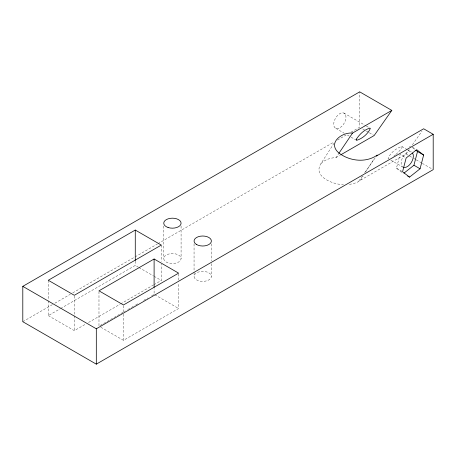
<?xml version="1.0" encoding="UTF-8"?>
<svg xmlns="http://www.w3.org/2000/svg" width="456" height="456" viewBox="0 0 456 456"><rect width="100%" height="100%" fill="white"/><g stroke="black" fill="none" stroke-linecap="round" stroke-linejoin="round"><path stroke-width="0.34" stroke-dasharray="2.28 1.71" d="M401.799 172.351L396.441 168.207L400.009 154.476L405.526 157.656M334.077 143.178L321.03 163.465C312.332 176.632 333.399 184.657 343.476 184.629M349.364 184.389C354.796 183.5 361.215 181.915 363.124 175.982M365.615 171.866L374.239 158.671M321.03 163.465C324.974 159.571 330.566 157.827 336.009 157.571L338.369 154.071M358.786 181.169L362.309 176.159M364.657 172.818L376.075 156.573M360.633 180.103L405.971 153.928L409.186 149.357M412.401 144.78L422.045 131.06M396.03 154.43L401.457 148.747L402.169 146.872L401.804 146.496C396.093 148.16 390.467 152.897 388.05 158.346L390.262 159.788M409.442 147.003L410.548 146.125M393.739 156.231L395.58 154.823M22.8 321.714L52.417 304.619M54.885 303.194L70.309 294.285M72.778 292.86L134.48 257.235M135.096 256.882L157.309 244.057M157.93 243.698L333.781 142.175M337.48 140.038L346.121 135.05M351.057 132.2L359.693 127.213L359.693 91.844M48.29 300.778L48.29 315.632L60.015 308.866M60.631 308.512L135.272 265.415L138.299 267.165M336.009 157.571L340.313 155.086M48.29 315.632L74.322 330.663L86.047 323.897M88.515 322.472L119.974 304.306M120.589 303.952L153.284 285.074M153.9 284.721L161.304 280.446L161.304 264.178M100.206 325.481L125.32 310.981M127.771 309.567L130.832 307.8M131.442 307.447L135.118 305.326M135.734 304.973L138.795 303.206M143.697 300.373L147.983 297.899M151.66 295.779L154.105 294.359L154.105 288.705M100.816 327.248L123.479 340.336L178.609 308.507L178.609 283.045M412.389 147.185L415.45 148.952M343.887 113.054L365.729 125.668M366.339 126.016L369.976 128.119M401.804 146.496L407.128 149.568M407.721 149.91L411.266 151.956A8.664 4.999 -60 0 0 403.189 156.63A8.664 4.999 -60 0 0 402.146 166.48M362.708 128.951L365.718 130.69M366.316 131.032L368.727 132.422M369.326 132.77L373.544 135.204M405.971 153.928L408.998 155.673M409.602 156.026L413.233 158.118M413.837 158.471L415.655 159.52M416.26 159.868L421.703 163.009M422.307 163.362L431.992 168.948M335.821 128.358L344.371 133.294M347.426 135.056L350.476 136.823M351.091 137.176L356.586 140.345M390.877 160.147L403.201 167.261M396.441 168.207L402.562 171.741M138.903 267.512L153.433 275.903M154.042 276.25L161.304 280.446M154.721 294.713L178.609 308.507M412.691 147.784L414.835 149.443M211.385 243.84L211.385 260.821M211.385 263.648L211.385 276.376A8.664 4.999 0 0 1 198.388 280.708A8.664 4.999 0 0 1 198.388 272.05A8.664 4.999 0 0 1 211.385 276.376M194.056 243.84L194.056 271.428M194.056 272.135L194.056 276.376M181.083 226.011L181.083 258.546A8.664 4.999 0 0 1 168.087 262.878A8.664 4.999 0 0 1 168.087 254.214A8.664 4.999 0 0 1 181.083 258.546M178.609 273.851L178.609 280.218M163.755 226.011L163.755 258.546M161.304 245.083L161.304 261.351M135.272 261.174L135.272 265.415M123.479 305.68L123.479 313.46M123.479 314.167L123.479 340.336M98.98 291.532L98.98 326.188M74.322 296.007L74.322 315.102M74.322 315.808L74.322 330.663M48.29 280.269L48.29 300.071M340.262 127.532A8.664 4.999 -60 0 0 344.947 113.835A8.664 4.999 -60 0 0 334.356 120.754A8.664 4.999 -60 0 0 340.262 127.532"/><path stroke-width="0.68" d="M403.959 173.155L413.945 165.243L417.514 151.512L415.906 150.269M420.067 168.783L423.641 155.046L416.676 149.665L406.136 158.01L402.562 171.741L409.528 177.127L420.067 168.783L413.945 165.243M338.762 153.49L352.551 133.072L391.824 110.398L359.693 91.844L22.8 286.351L22.8 321.714L96.307 364.156L433.2 169.649L433.2 134.286L423.652 128.774L376.474 156.015L376.143 155.821C364.857 163.083 348.68 160.905 338.46 152.612C327.391 142.637 342.171 132.029 352.551 133.072M391.824 110.398L374.142 135.552L340.928 154.726M376.474 156.015L377.163 155.029M135.272 230.052L48.29 280.269L74.322 295.3L161.304 245.083L135.272 230.052L135.272 260.467M154.105 258.997L98.98 290.825L123.479 304.973L178.609 273.144L154.105 258.997L154.105 287.291M22.8 286.351L96.307 328.787L433.2 134.286M417.514 151.512L423.641 155.046M407.692 176.067L409.528 177.127M96.307 328.787L96.307 364.156M412.6 153.102A8.664 4.999 -60 0 1 411.073 162.9A8.664 4.999 -60 0 1 403.201 167.261M356.341 139.2L356.586 140.345C362.303 138.681 367.924 133.944 370.34 128.495L369.976 128.119C364.287 129.595 359.493 134.343 356.341 139.2M168.087 227.51A8.664 4.999 0 0 0 181.083 223.178A8.664 4.999 0 0 0 168.087 218.846A8.664 4.999 0 0 0 168.087 227.51M196.593 244.547A8.664 4.999 0 0 0 211.088 242.307A8.664 4.999 0 0 0 200.48 236.185A8.664 4.999 0 0 0 196.593 244.547"/></g></svg>
